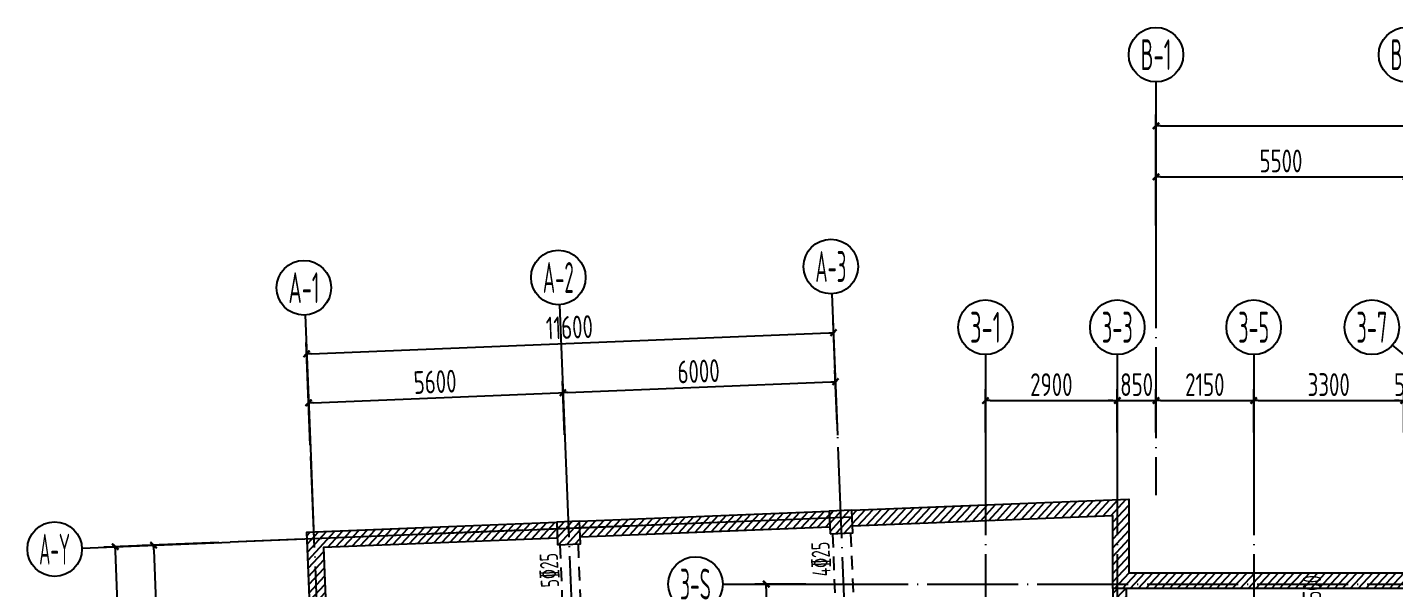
# Model space of a CAD drawing. Header units: millimetres. Extents: x 64473 to 386235, y 427387 to 703525.
# Drawn here: x 172121 to 202196, y 670095 to 682425 of the extents above; entities that cross this region are included whole.
import ezdxf
from ezdxf.enums import TextEntityAlignment as Align

# ---------------------------------------------------------------- set-up
doc = ezdxf.new("R2010")
doc.units = ezdxf.units.MM
doc.header["$LTSCALE"] = 100
doc.header["$PDMODE"] = 35
doc.header["$PDSIZE"] = 200
doc.linetypes.add('3', pattern=[5, 3, -2])
doc.linetypes.add('DOTE', pattern=[2.42, 2, -0.2, 0.02, -0.2])
for name, color, linetype in [('B-TEXT', 7, 'Continuous'), ('COLU', 7, 'Continuous'), ('dote', 253, 'DOTE'), ('h斜线-墙', 7, 'Continuous'), ('h斜线-柱', 7, 'Continuous'), ('L-AXIS', 3, 'Continuous'), ('L-dote', 253, 'DOTE'), ('Q-dote', 253, 'DOTE'), ('WALL', 3, 'Continuous'), ('垂直标注', 31, 'Continuous'), ('垂直钢筋', 27, 'Continuous'), ('梁虚线', 4, '3')]:
    doc.layers.add(name, color=color, linetype=linetype)
doc.styles.add('_TCH_AXIS', font='tssdeng.shx', dxfattribs={"width": 0.7, "bigfont": 'tssdchn.shx'})
doc.styles.add('COMPLEX', font='tssdeng.shx', dxfattribs={"width": 0.7, "bigfont": 'tssdchn.shx'})
doc.styles.get("Standard").update_dxf_attribs({"font": 'tssdeng.shx', "width": 0.7, "bigfont": 'tssdchn.shx'})
doc.styles.add('TSSD_Dimension', font='Tssdeng.shx', dxfattribs={"width": 0.7, "bigfont": 'tssdchn.shx'})
doc.dimstyles.new('TSSD_100_100$0', dxfattribs={"dimtxt": 300, "dimasz": 100, "dimexe": 250, "dimexo": 250, "dimgap": 100, "dimtad": 1, "dimdec": 0, "dimzin": 0, "dimdsep": 46, "dimtxsty": 'TSSD_Dimension', "dimblk": '_tsdbk', "dimblk1": '_tsdbk', "dimblk2": '_tsdbk', "dimsah": 1, "dimcen": 0, "dimclrt": 7, "dimadec": 0, "dimazin": 0, "dimtfac": 1, "dimtdec": 0, "dimtix": 1, "dimtmove": 2, "dimatfit": 3, "dimldrblk": '_tsdbk', "dimfxl": 1, "dimtolj": 1, "dimtzin": 0, "dimarcsym": 0})
pattern_1 = [(47.298773, (-467527.32, -323147.44), (-93.332309, 86.128277), [])]
pattern_2 = [(47.298773, (8572.51, -7581.39), (-93.33231, 86.128277), [])]

# ---------------------------------------------------------------- blocks, each defined once
blk = doc.blocks.new('_tsdbk')
blk.add_line((-1, 0), (0, 0))
at = {"const_width": 0.5}
blk.add_lwpolyline([(-0.7, -0.7), (0.7, 0.7)], dxfattribs=at)
blk = doc.blocks.new('*D61')
at = {"layer": 'Defpoints', "color": 0}
for p in [(359046, 680262), (196946, 678055), (359046, 678055)]:
    blk.add_point(p, dxfattribs=at)
at = {"layer": 'L-AXIS', "color": 0, "lineweight": -2}
for p, q in [((196946, 678305), (196946, 680512)), ((359046, 678305), (359046, 680512)), ((197046, 680262), (358946, 680262))]:
    blk.add_line(p, q, dxfattribs=at)
at = {"layer": 'L-AXIS', "color": 0, "lineweight": -2, "xscale": 100, "yscale": 100, "zscale": 100, "rotation": 180}
blk.add_blockref('_tsdbk', (196946, 680262), dxfattribs=at)
at = {"layer": 'L-AXIS', "color": 0, "lineweight": -2, "xscale": 100, "yscale": 100, "zscale": 100}
blk.add_blockref('_tsdbk', (359046, 680262), dxfattribs=at)
at = {"layer": 'L-AXIS', "color": 7, "insert": (250239, 680612), "char_height": 500, "attachment_point": 5, "style": 'TSSD_Dimension'}
blk.add_mtext('\\A1;162100', dxfattribs=at)
blk = doc.blocks.new('*D70')
at = {"layer": 'Defpoints', "color": 0}
for p in [(174055, 671016), (176580, 671118), (183054, 509847)]:
    blk.add_point(p, dxfattribs=at)
at = {"layer": 'L-AXIS', "color": 0, "lineweight": -2}
for p, q in [((176330, 671108), (173806, 671006)), ((180525, 509846), (174059, 670916)), ((182804, 509837), (180279, 509736))]:
    blk.add_line(p, q, dxfattribs=at)
at = {"layer": 'L-AXIS', "color": 0, "lineweight": -2, "xscale": 100, "yscale": 100, "zscale": 100}
for p, rotation in [((174055, 671016), 92.29877300038962), ((180529, 509746), 272.2987730003896)]:
    blk.add_blockref('_tsdbk', p, dxfattribs=dict(at, rotation=rotation))
at = {"layer": 'L-AXIS', "color": 7, "insert": (177642, 590395), "char_height": 500, "attachment_point": 5, "rotation": 272.2988, "style": 'TSSD_Dimension'}
blk.add_mtext('\\A1;161400', dxfattribs=at)
blk = doc.blocks.new('*D248')
at = {"layer": 'Defpoints', "color": 0}
for p in [(183901, 674400), (183949, 673224), (178353, 673000)]:
    blk.add_point(p, dxfattribs=at)
at = {"layer": 'L-AXIS', "color": 0, "lineweight": -2}
for p, q in [((183939, 673474), (183891, 674650)), ((178343, 673250), (178296, 674425)), ((178406, 674180), (183801, 674396))]:
    blk.add_line(p, q, dxfattribs=at)
at = {"layer": 'L-AXIS', "color": 0, "lineweight": -2, "xscale": 100, "yscale": 100, "zscale": 100}
for p, rotation in [((183901, 674400), 2.29877300038961), ((178306, 674176), 182.2987730003896)]:
    blk.add_blockref('_tsdbk', p, dxfattribs=dict(at, rotation=rotation))
at = {"layer": 'L-AXIS', "color": 7, "insert": (181090, 674638), "char_height": 500, "attachment_point": 5, "rotation": 2.2988, "style": 'TSSD_Dimension'}
blk.add_mtext('\\A1;5600', dxfattribs=at)
blk = doc.blocks.new('*D249')
at = {"layer": 'Defpoints', "color": 0}
for p in [(189853, 675718), (189944, 673465), (178353, 673000)]:
    blk.add_point(p, dxfattribs=at)
at = {"layer": 'L-AXIS', "color": 0, "lineweight": -2}
for p, q in [((189934, 673715), (189843, 675968)), ((178343, 673250), (178253, 675502)), ((178363, 675256), (189753, 675714))]:
    blk.add_line(p, q, dxfattribs=at)
at = {"layer": 'L-AXIS', "color": 0, "lineweight": -2, "xscale": 100, "yscale": 100, "zscale": 100}
for p, rotation in [((189853, 675718), 2.29877300038961), ((178263, 675252), 182.2987730003896)]:
    blk.add_blockref('_tsdbk', p, dxfattribs=dict(at, rotation=rotation))
at = {"layer": 'L-AXIS', "color": 7, "insert": (184044, 675835), "char_height": 500, "attachment_point": 5, "rotation": 2.2988, "style": 'TSSD_Dimension'}
blk.add_mtext('\\A1;11600', dxfattribs=at)
blk = doc.blocks.new('_AXISO')
blk.add_circle((0, 0), 0.5)
at = {"layer": 'B-TEXT', "style": 'COMPLEX', "width": 1.450893}
blk.add_attdef('A', text='', height=0.56, dxfattribs=at).set_placement((0.249375, -0.28), (0.749375, -0.28), align=Align.FIT)
blk = doc.blocks.new('*D252')
at = {"layer": 'Defpoints', "color": 0}
for p in [(176580, 671118), (175234, 662657), (176917, 662724)]:
    blk.add_point(p, dxfattribs=at)
at = {"layer": 'L-AXIS', "color": 0, "lineweight": -2}
for p, q in [((176330, 671108), (174647, 671040)), ((174901, 670950), (175230, 662757)), ((176667, 662714), (174984, 662647))]:
    blk.add_line(p, q, dxfattribs=at)
at = {"layer": 'L-AXIS', "color": 0, "lineweight": -2, "xscale": 100, "yscale": 100, "zscale": 100}
for p, rotation in [((174897, 671050), 92.29877300038962), ((175234, 662657), 272.2987730003896)]:
    blk.add_blockref('_tsdbk', p, dxfattribs=dict(at, rotation=rotation))
at = {"layer": 'L-AXIS', "color": 7, "insert": (175415, 666867), "char_height": 500, "attachment_point": 5, "rotation": 272.2988, "style": 'TSSD_Dimension'}
blk.add_mtext('\\A1;8400', dxfattribs=at)
blk = doc.blocks.new('*D253')
at = {"layer": 'Defpoints', "color": 0}
for p in [(196096, 674227), (193196, 673272), (196096, 673272)]:
    blk.add_point(p, dxfattribs=at)
at = {"layer": 'L-AXIS', "color": 0, "lineweight": -2}
for p, q in [((193196, 673522), (193196, 674477)), ((196096, 673522), (196096, 674477)), ((193296, 674227), (195996, 674227))]:
    blk.add_line(p, q, dxfattribs=at)
at = {"layer": 'L-AXIS', "color": 0, "lineweight": -2, "xscale": 100, "yscale": 100, "zscale": 100, "rotation": 180}
blk.add_blockref('_tsdbk', (193196, 674227), dxfattribs=at)
at = {"layer": 'L-AXIS', "color": 0, "lineweight": -2, "xscale": 100, "yscale": 100, "zscale": 100}
blk.add_blockref('_tsdbk', (196096, 674227), dxfattribs=at)
at = {"layer": 'L-AXIS', "color": 7, "insert": (194646, 674577), "char_height": 500, "attachment_point": 5, "style": 'TSSD_Dimension'}
blk.add_mtext('\\A1;2900', dxfattribs=at)
blk = doc.blocks.new('*D259')
at = {"layer": 'Defpoints', "color": 0}
for p in [(189897, 674641), (189944, 673465), (183949, 673224)]:
    blk.add_point(p, dxfattribs=at)
at = {"layer": 'L-AXIS', "color": 0, "lineweight": -2}
for p, q in [((183939, 673474), (183891, 674650)), ((184001, 674404), (189797, 674637)), ((189934, 673715), (189886, 674891))]:
    blk.add_line(p, q, dxfattribs=at)
at = {"layer": 'L-AXIS', "color": 0, "lineweight": -2, "xscale": 100, "yscale": 100, "zscale": 100}
for p, rotation in [((189897, 674641), 2.29877300038961), ((183901, 674400), 182.2987730003896)]:
    blk.add_blockref('_tsdbk', p, dxfattribs=dict(at, rotation=rotation))
at = {"layer": 'L-AXIS', "color": 7, "insert": (186885, 674870), "char_height": 500, "attachment_point": 5, "rotation": 2.2988, "style": 'TSSD_Dimension'}
blk.add_mtext('\\A1;6000', dxfattribs=at)
blk = doc.blocks.new('*D260')
at = {"layer": 'Defpoints', "color": 0}
for p in [(189495, 670195), (188374, 667495), (189495, 667495)]:
    blk.add_point(p, dxfattribs=at)
at = {"layer": 'L-AXIS', "color": 0, "lineweight": -2}
for p, q in [((189245, 670195), (188124, 670195)), ((188374, 670095), (188374, 667595)), ((189245, 667495), (188124, 667495))]:
    blk.add_line(p, q, dxfattribs=at)
at = {"layer": 'L-AXIS', "color": 0, "lineweight": -2, "xscale": 100, "yscale": 100, "zscale": 100}
for p, rotation in [((188374, 670195), 90), ((188374, 667495), 270)]:
    blk.add_blockref('_tsdbk', p, dxfattribs=dict(at, rotation=rotation))
at = {"layer": 'L-AXIS', "color": 7, "insert": (188024, 668845), "char_height": 500, "attachment_point": 5, "rotation": 90, "style": 'TSSD_Dimension'}
blk.add_mtext('\\A1;2700', dxfattribs=at)
blk = doc.blocks.new('*D269')
at = {"layer": 'Defpoints', "color": 0}
for p in [(202396, 674227), (199096, 673272), (202396, 673272)]:
    blk.add_point(p, dxfattribs=at)
at = {"layer": 'L-AXIS', "color": 0, "lineweight": -2}
for p, q in [((199096, 673522), (199096, 674477)), ((202396, 673522), (202396, 674477)), ((199196, 674227), (202296, 674227))]:
    blk.add_line(p, q, dxfattribs=at)
at = {"layer": 'L-AXIS', "color": 0, "lineweight": -2, "xscale": 100, "yscale": 100, "zscale": 100, "rotation": 180}
blk.add_blockref('_tsdbk', (199096, 674227), dxfattribs=at)
at = {"layer": 'L-AXIS', "color": 0, "lineweight": -2, "xscale": 100, "yscale": 100, "zscale": 100}
blk.add_blockref('_tsdbk', (202396, 674227), dxfattribs=at)
at = {"layer": 'L-AXIS', "color": 7, "insert": (200746, 674577), "char_height": 500, "attachment_point": 5, "style": 'TSSD_Dimension'}
blk.add_mtext('\\A1;3300', dxfattribs=at)
blk = doc.blocks.new('*D270')
at = {"layer": 'Defpoints', "color": 0}
for p in [(199096, 674227), (196946, 673272), (199096, 673272)]:
    blk.add_point(p, dxfattribs=at)
at = {"layer": 'L-AXIS', "color": 0, "lineweight": -2}
for p, q in [((196946, 673522), (196946, 674477)), ((199096, 673522), (199096, 674477)), ((197046, 674227), (198996, 674227))]:
    blk.add_line(p, q, dxfattribs=at)
at = {"layer": 'L-AXIS', "color": 0, "lineweight": -2, "xscale": 100, "yscale": 100, "zscale": 100, "rotation": 180}
blk.add_blockref('_tsdbk', (196946, 674227), dxfattribs=at)
at = {"layer": 'L-AXIS', "color": 0, "lineweight": -2, "xscale": 100, "yscale": 100, "zscale": 100}
blk.add_blockref('_tsdbk', (199096, 674227), dxfattribs=at)
at = {"layer": 'L-AXIS', "color": 7, "insert": (198021, 674577), "char_height": 500, "attachment_point": 5, "style": 'TSSD_Dimension'}
blk.add_mtext('\\A1;2150', dxfattribs=at)
blk = doc.blocks.new('*D271')
at = {"layer": 'Defpoints', "color": 0}
for p in [(196946, 674227), (196096, 673272), (196946, 673272)]:
    blk.add_point(p, dxfattribs=at)
at = {"layer": 'L-AXIS', "color": 0, "lineweight": -2}
for p, q in [((196096, 673522), (196096, 674477)), ((196946, 673522), (196946, 674477)), ((195996, 674227), (195896, 674227)), ((196096, 674227), (196946, 674227)), ((197046, 674227), (197146, 674227))]:
    blk.add_line(p, q, dxfattribs=at)
at = {"layer": 'L-AXIS', "color": 0, "lineweight": -2, "xscale": 100, "yscale": 100, "zscale": 100}
blk.add_blockref('_tsdbk', (196096, 674227), dxfattribs=at)
at = {"layer": 'L-AXIS', "color": 0, "lineweight": -2, "xscale": 100, "yscale": 100, "zscale": 100, "rotation": 180}
blk.add_blockref('_tsdbk', (196946, 674227), dxfattribs=at)
at = {"layer": 'L-AXIS', "color": 7, "insert": (196521, 674577), "char_height": 500, "attachment_point": 5, "style": 'TSSD_Dimension'}
blk.add_mtext('\\A1;850', dxfattribs=at)
blk = doc.blocks.new('*D274')
at = {"layer": 'Defpoints', "color": 0}
for p in [(202446, 674227), (202396, 673272), (202446, 673272)]:
    blk.add_point(p, dxfattribs=at)
at = {"layer": 'L-AXIS', "color": 0, "lineweight": -2}
for p, q in [((202396, 673522), (202396, 674477)), ((202446, 673522), (202446, 674477)), ((202296, 674227), (202196, 674227)), ((202396, 674227), (202446, 674227)), ((202546, 674227), (202646, 674227))]:
    blk.add_line(p, q, dxfattribs=at)
at = {"layer": 'L-AXIS', "color": 0, "lineweight": -2, "xscale": 100, "yscale": 100, "zscale": 100}
blk.add_blockref('_tsdbk', (202396, 674227), dxfattribs=at)
at = {"layer": 'L-AXIS', "color": 0, "lineweight": -2, "xscale": 100, "yscale": 100, "zscale": 100, "rotation": 180}
blk.add_blockref('_tsdbk', (202446, 674227), dxfattribs=at)
at = {"layer": 'L-AXIS', "color": 7, "insert": (202421, 674577), "char_height": 500, "attachment_point": 5, "style": 'TSSD_Dimension'}
blk.add_mtext('\\A1;50', dxfattribs=at)
blk = doc.blocks.new('*D276')
at = {"layer": 'Defpoints', "color": 0}
for p in [(202446, 679141), (196946, 677820), (202446, 677820)]:
    blk.add_point(p, dxfattribs=at)
at = {"layer": 'L-AXIS', "color": 0, "lineweight": -2}
for p, q in [((196946, 678070), (196946, 679391)), ((197046, 679141), (202346, 679141)), ((202446, 678070), (202446, 679391))]:
    blk.add_line(p, q, dxfattribs=at)
at = {"layer": 'L-AXIS', "color": 0, "lineweight": -2, "xscale": 100, "yscale": 100, "zscale": 100, "rotation": 180}
blk.add_blockref('_tsdbk', (196946, 679141), dxfattribs=at)
at = {"layer": 'L-AXIS', "color": 0, "lineweight": -2, "xscale": 100, "yscale": 100, "zscale": 100}
blk.add_blockref('_tsdbk', (202446, 679141), dxfattribs=at)
at = {"layer": 'L-AXIS', "color": 7, "insert": (199696, 679491), "char_height": 500, "attachment_point": 5, "style": 'TSSD_Dimension'}
blk.add_mtext('\\A1;5500', dxfattribs=at)
blk = doc.blocks.new('1')
at = {"layer": 'dote', "ltscale": 10}
for p, q in [((468509, 599743), (458615, 590271)), ((458698, 592855), (587451, 458371))]:
    blk.add_line(p, q, dxfattribs=at)
blk = doc.blocks.new('后浇带现场')
at = {"layer": 'dote', "ltscale": 10}
blk.add_line((671176, 759802), (657490, 759253), dxfattribs=at)
at = {"layer": 'Q-dote', "ltscale": 10}
blk.add_line((659263, 761135), (666731, 575100), dxfattribs=at)
at = {"color": 1, "lineweight": 30, "rotation": 318.5460777723208}
blk.add_blockref('1', (-77006, 620463), dxfattribs=at)

msp = doc.modelspace()

# ---------------------------------------------------------------- hatches: boundary and pattern name
at = {"layer": 'h斜线-墙'}
h = msp.add_hatch(dxfattribs=at)
h.set_pattern_fill('ANSI31', color=256, scale=40, angle=2.29877, style=0)
h.set_pattern_definition(pattern_2)
h.paths.add_polyline_path([(190274.1, 671467.2), (190260.1, 671816.9), (196346.5, 672061.2), (196346.5, 670444.7), (207996.5, 670444.7), (207996.5, 670094.7), (195996.5, 670094.7), (195996.5, 671697)])
h = msp.add_hatch(dxfattribs=at)
h.set_pattern_fill('ANSI31', color=256, scale=40, angle=2.29877, style=0)
h.set_pattern_definition(pattern_2)
h.paths.add_polyline_path([(184264.9, 671576.2), (189760.5, 671796.8), (189774.5, 671447.1), (184279, 671226.5)])
h = msp.add_hatch(dxfattribs=at)
h.set_pattern_fill('ANSI31', color=256, scale=40, angle=2.29877, style=0)
h.set_pattern_definition(pattern_2)
h.paths.add_polyline_path([(178602.7, 663042.2), (178269.7, 671335.6), (183765.3, 671556.2), (183779.4, 671206.4), (178633.5, 670999.9), (178952.4, 663056.3)])
h = msp.add_hatch(dxfattribs=at)
h.set_pattern_fill('ANSI31', color=256, scale=40, style=0)
h.set_pattern_definition([(45, (8572.51, -7581.39), (-89.802561, 89.802561), [])])
h.paths.add_polyline_path([(196296.5, 670094.7), (195996.5, 670094.7), (195996.5, 664594.7), (196296.5, 664594.7)])
at = {"layer": 'h斜线-柱'}
h = msp.add_hatch(dxfattribs=at)
h.set_pattern_fill('ANSI31', color=256, scale=40, angle=2.29877, style=0)
h.set_pattern_definition(pattern_1)
h.paths.add_polyline_path([(189780.5, 671297.2), (190280.1, 671317.3), (190260.1, 671816.9), (189760.5, 671796.8)])
h = msp.add_hatch(dxfattribs=at)
h.set_pattern_fill('ANSI31', color=256, scale=40, angle=2.29877, style=0)
h.set_pattern_definition(pattern_1)
h.paths.add_polyline_path([(183785.4, 671056.6), (184285, 671076.6), (184264.9, 671576.2), (183765.3, 671556.2)])

# ---------------------------------------------------------------- linework, layer by layer
at = {"layer": 'COLU'}
for points in [[(189780.5, 671297.2), (190280.1, 671317.3), (190260.1, 671816.9), (189760.5, 671796.8)], [(183785.4, 671056.6), (184285, 671076.6), (184264.9, 671576.2), (183765.3, 671556.2)]]:
    msp.add_lwpolyline(points, close=True, dxfattribs=at)
at = {"layer": 'L-AXIS'}
for p, q in [((196946.5, 681225.4), (196946.5, 677819.9)), ((189819, 676571.6), (189943.7, 673465)), ((178228.4, 676106.4), (178353.1, 672999.8)), ((183823.8, 676331), (183948.6, 673224.4)), ((193196.5, 675237.2), (193196.5, 673271.7)), ((196096.5, 675237.2), (196096.5, 673271.7)), ((199096.5, 675237.2), (199096.5, 673271.7)), ((202396.5, 675237.2), (202152, 675446.7)), ((173320.5, 670986.8), (176579.7, 671117.6)), ((187417.1, 670194.7), (189495.4, 670194.7))]:
    msp.add_line(p, q, dxfattribs=at)
at = {"layer": 'L-dote', "ltscale": 10}
for p, q in [((196946.5, 677819.9), (196946.5, 672150.4)), ((197411.7, 487429.9), (189943.7, 673465)), ((183948.6, 673224.4), (191416.5, 487189.3)), ((193196.5, 673271.7), (193196.5, 650935)), ((196096.5, 673271.7), (196096.5, 661494.7)), ((199096.5, 673271.7), (199096.5, 661494.7)), ((178353.1, 672999.8), (185821, 486964.6)), ((189495.4, 670194.7), (242996.5, 670194.7))]:
    msp.add_line(p, q, dxfattribs=at)
at = {"layer": 'L-dote', "linetype": 'ByBlock', "ltscale": 10}
msp.add_line((190266.1, 671667), (176579.7, 671117.6), dxfattribs=at)
at = {"layer": 'WALL'}
msp.add_lwpolyline([(190274.1, 671467.2), (190260.1, 671816.9), (196346.5, 672061.2), (196346.5, 670444.7), (207996.5, 670444.7), (207996.5, 670094.7), (195996.5, 670094.7), (195996.5, 671697), (190274.1, 671467.2)], dxfattribs=at)
for points in [[(184264.9, 671576.2), (189760.5, 671796.8), (189774.5, 671447.1), (184279, 671226.5)], [(178602.7, 663042.2), (178269.7, 671335.6), (183765.3, 671556.2), (183779.4, 671206.4), (178633.5, 670999.9), (178952.4, 663056.3)], [(196296.5, 670094.7), (195996.5, 670094.7), (195996.5, 664594.7), (196296.5, 664594.7)]]:
    msp.add_lwpolyline(points, close=True, dxfattribs=at)
at = {"layer": '梁虚线'}
for p, q in [((189830.5, 671300.3), (190143.3, 663506.6)), ((190230.2, 671314.2), (190543.1, 663520.5)), ((183835.3, 671059.6), (184148.2, 663265.9)), ((184235.1, 671073.6), (184547.9, 663279.9))]:
    msp.add_line(p, q, dxfattribs=at)

# ---------------------------------------------------------------- block references
at = {"color": 3, "lineweight": 30}
msp.add_blockref('后浇带现场', (-480910.3, -88135.4), dxfattribs=at)
at = {"layer": 'L-AXIS'}
ref = msp.add_blockref('_AXISO', (196946.5, 681825.4), dxfattribs=dict(at, xscale=1199.999999999997, yscale=1200, zscale=1200, rotation=359.9996457873818))
ref.add_attrib('A', 'B-1', dxfattribs={"color": 7, "height": 678.82, "rotation": 359.99965, "style": '_TCH_AXIS', "width": 0.368421}).set_placement((196607.1, 681486), (197285.9, 681486), align=Align.FIT)
ref = msp.add_blockref('_AXISO', (202446.5, 681825.4), dxfattribs=dict(at, xscale=1199.999999999997, yscale=1200, zscale=1200, rotation=359.9996457873818))
ref.add_attrib('A', 'B-2', dxfattribs={"color": 7, "height": 678.82, "rotation": 359.99965, "style": '_TCH_AXIS', "width": 0.33871}).set_placement((202107.1, 681486), (202785.9, 681486), align=Align.FIT)
ref = msp.add_blockref('_AXISO', (189795, 677171.2), dxfattribs=dict(at, xscale=1199.999999999997, yscale=1200, zscale=1200, rotation=359.999645787379))
ref.add_attrib('A', 'A-3', dxfattribs={"color": 7, "height": 678.82, "rotation": 359.99965, "style": '_TCH_AXIS', "width": 0.344262}).set_placement((189455.5, 676831.7), (190134.4, 676831.7), align=Align.FIT)
ref = msp.add_blockref('_AXISO', (178204.3, 676705.9), dxfattribs=dict(at, xscale=1199.999999999997, yscale=1200, zscale=1200, rotation=359.999645787379))
ref.add_attrib('A', 'A-1', dxfattribs={"color": 7, "height": 678.82, "rotation": 359.99965, "style": '_TCH_AXIS', "width": 0.375}).set_placement((177864.9, 676366.5), (178543.7, 676366.5), align=Align.FIT)
ref = msp.add_blockref('_AXISO', (183799.8, 676930.5), dxfattribs=dict(at, xscale=1199.999999999997, yscale=1200, zscale=1200, rotation=359.999645787379))
ref.add_attrib('A', 'A-2', dxfattribs={"color": 7, "height": 678.82, "rotation": 359.99965, "style": '_TCH_AXIS', "width": 0.344262}).set_placement((183460.4, 676591.1), (184139.2, 676591.1), align=Align.FIT)
ref = msp.add_blockref('_AXISO', (193196.5, 675837.2), dxfattribs=dict(at, xscale=1199.999999999997, yscale=1200, zscale=1200, rotation=359.9996457873818))
ref.add_attrib('A', '3-1', dxfattribs={"color": 7, "height": 678.82, "rotation": 359.99965, "style": '_TCH_AXIS', "width": 0.388889}).set_placement((192857.1, 675497.8), (193535.9, 675497.8), align=Align.FIT)
ref = msp.add_blockref('_AXISO', (196096.5, 675837.2), dxfattribs=dict(at, xscale=1199.999999999997, yscale=1200, zscale=1200, rotation=359.9996457873818))
ref.add_attrib('A', '3-3', dxfattribs={"color": 7, "height": 678.82, "rotation": 359.99965, "style": '_TCH_AXIS', "width": 0.355932}).set_placement((195757.1, 675497.8), (196435.9, 675497.8), align=Align.FIT)
ref = msp.add_blockref('_AXISO', (199096.5, 675837.2), dxfattribs=dict(at, xscale=1199.999999999997, yscale=1200, zscale=1200, rotation=359.9996457873818))
ref.add_attrib('A', '3-5', dxfattribs={"color": 7, "height": 678.82, "rotation": 359.99965, "style": '_TCH_AXIS', "width": 0.355932}).set_placement((198757.1, 675497.8), (199435.9, 675497.8), align=Align.FIT)
ref = msp.add_blockref('_AXISO', (201696.5, 675837.2), dxfattribs=dict(at, xscale=1199.999999999997, yscale=1200, zscale=1200, rotation=359.9996457873818))
ref.add_attrib('A', '3-7', dxfattribs={"color": 7, "height": 678.82, "rotation": 359.99965, "style": '_TCH_AXIS', "width": 0.355932}).set_placement((201357.1, 675497.8), (202035.9, 675497.8), align=Align.FIT)
ref = msp.add_blockref('_AXISO', (172721, 670962.7), dxfattribs=dict(at, xscale=1199.999999999997, yscale=1200, zscale=1200, rotation=359.999645787379))
ref.add_attrib('A', 'A-Y', dxfattribs={"color": 7, "height": 678.82, "rotation": 359.99965, "style": '_TCH_AXIS', "width": 0.318182}).set_placement((172381.6, 670623.3), (173060.4, 670623.3), align=Align.FIT)
ref = msp.add_blockref('_AXISO', (186817.1, 670194.7), dxfattribs=dict(at, xscale=1199.999999999997, yscale=1200, zscale=1200, rotation=359.9996457873818))
ref.add_attrib('A', '3-S', dxfattribs={"color": 7, "height": 678.82, "rotation": 359.99965, "style": '_TCH_AXIS', "width": 0.355932}).set_placement((186477.7, 669855.3), (187156.5, 669855.3), align=Align.FIT)

# ---------------------------------------------------------------- texts
at = {"layer": '垂直标注', "width": 0.65}
msp.add_text('KL8a(1)300x500', height=403, rotation=90, dxfattribs=at).set_placement((200579.2, 668113.7))
at = {"layer": '垂直钢筋', "color": 0, "width": 0.65}
for s, p in [('4%%13325', (189792.4, 670371.4)), ('5%%13325', (183818, 670130.5))]:
    msp.add_text(s, height=400, rotation=92.29876, dxfattribs=at).set_placement(p)

# ---------------------------------------------------------------- dimensions: what is measured, and where the dimension line sits
at = {"layer": 'L-AXIS'}
dim = msp.add_linear_dim(base=(359046.5, 680262.3), p1=(196946.5, 678055.1), p2=(359046.5, 678055.1), dimstyle='TSSD_100_100$0', override={"dimtxt": 500}, dxfattribs=at)
dim.commit()
dim.dimension.update_dxf_attribs({"geometry": '*D61', "text_midpoint": (250239, 680612.3), "dimtype": 160})
for base, p1, p2, picture, middle in [((202446.5, 679141.4), (196946.5, 677819.9), (202446.5, 677819.9), '*D276', (199696.5, 679491.4)), ((196096.5, 674226.5), (193196.5, 673271.7), (196096.5, 673271.7), '*D253', (194646.5, 674576.5)), ((196946.5, 674226.5), (196096.5, 673271.7), (196946.5, 673271.7), '*D271', (196521.5, 674576.5)), ((199096.5, 674226.5), (196946.5, 673271.7), (199096.5, 673271.7), '*D270', (198021.5, 674576.5)), ((202396.5, 674226.5), (199096.5, 673271.7), (202396.5, 673271.7), '*D269', (200746.5, 674576.5)), ((202446.5, 674226.5), (202396.5, 673271.7), (202446.5, 673271.7), '*D274', (202421.5, 674576.5))]:
    dim = msp.add_linear_dim(base=base, p1=p1, p2=p2, dimstyle='TSSD_100_100$0', override={"dimtxt": 500}, dxfattribs=at)
    dim.commit()
    dim.dimension.update_dxf_attribs({"geometry": picture, "text_midpoint": middle})
for base, p1, p2, angle, picture, middle in [((189853.3, 675717.7), (178353.1, 672999.8), (189943.7, 673465), 2.29877, '*D249', (184043.9, 675834.8)), ((189896.5, 674640.9), (183948.6, 673224.4), (189943.7, 673465), 2.29877, '*D259', (186884.9, 674870.3)), ((183901.4, 674400.2), (178353.1, 672999.8), (183948.6, 673224.4), 2.29877, '*D248', (181089.6, 674637.6)), ((174055.4, 671016.3), (183053.5, 509847.5), (176579.7, 671117.6), 92.29877, '*D70', (177642, 590395.2)), ((175233.7, 662656.8), (176579.7, 671117.6), (176916.6, 662724.4), 92.29877, '*D252', (175415, 666867.5)), ((188374.4, 667494.7), (189495.4, 670194.7), (189495.4, 667494.7), 90, '*D260', (188024.4, 668844.7))]:
    dim = msp.add_linear_dim(base=base, p1=p1, p2=p2, angle=angle, dimstyle='TSSD_100_100$0', override={"dimtxt": 500}, dxfattribs=at)
    dim.commit()
    dim.dimension.update_dxf_attribs({"geometry": picture, "text_midpoint": middle})

doc.saveas('drawing.dxf')
